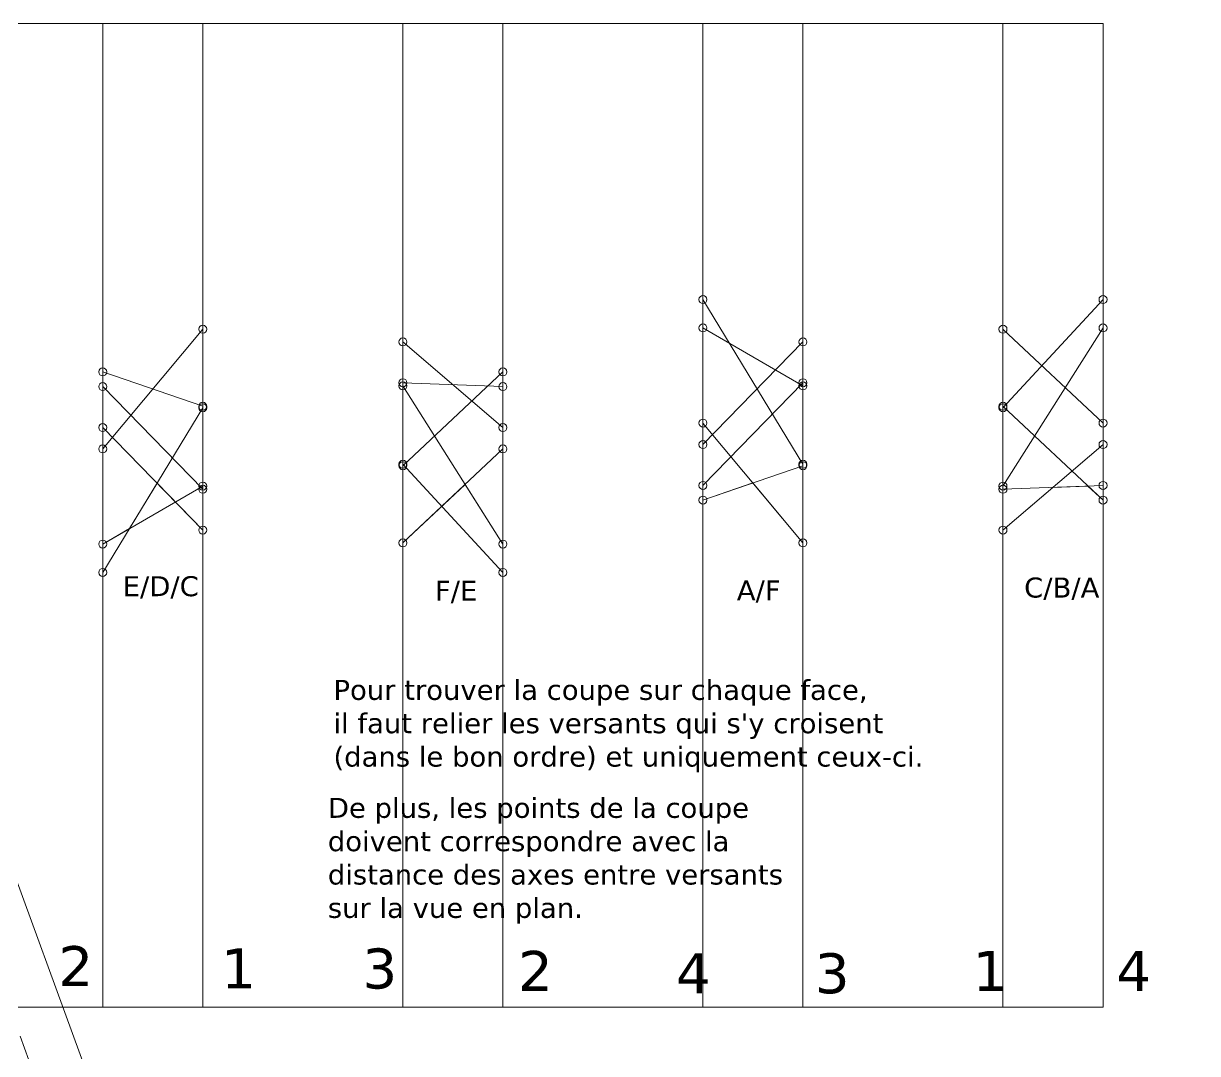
# Model space of a CAD drawing. Header units: millimetres. Extents: x -497 to 1243, y -686 to 1373.
# Drawn here: x 118 to 705, y 858 to 1373 of the extents above; entities that cross this region are included whole.
import ezdxf

# ---------------------------------------------------------------- set-up
doc = ezdxf.new("R2010")
doc.units = ezdxf.units.MM
doc.linetypes.add('DASHDOT', pattern=[25.4, 12.7, -6.3, 0.1, -6.3])
for name, color, linetype, lineweight, true_color in [('1_coupe_poinçon', 3, 'Continuous', 0, 0x00ff00), ('1_elevations_poinçon', 7, 'Continuous', 0, 0xffffff), ('1_rameneret_A_poinçon', 7, 'Continuous', 0, 0xffffff), ('1_rameneret_B_poinçon', 7, 'Continuous', 0, 0xffffff), ('1_rameneret_C_poinçon', 7, 'Continuous', 0, 0xffffff), ('1_rameneret_D_poinçon', 7, 'Continuous', 0, 0xffffff), ('1_rameneret_E_poinçon', 7, 'Continuous', 0, 0xffffff), ('1_rameneret_F_poinçon', 7, 'Continuous', 0, 0xffffff), ('2_coupe_via_alignement', 7, 'Continuous', 0, 0xffffff)]:
    doc.layers.add(name, color=color, linetype=linetype, lineweight=lineweight, true_color=true_color)
doc.styles.add('textstyle28', font='')
doc.styles.add('textstyle53', font='')
doc.styles.add('textstyle54', font='')
doc.styles.add('textstyle55', font='')
doc.styles.add('textstyle56', font='')
doc.styles.add('textstyle57', font='')
doc.styles.add('textstyle58', font='')
doc.styles.add('textstyle59', font='')
doc.styles.add('textstyle89', font='')
doc.styles.add('textstyle90', font='')
doc.styles.add('textstyle91', font='')
doc.styles.add('textstyle92', font='')
doc.styles.add('textstyle93', font='')
doc.styles.add('textstyle94', font='')
doc.styles.get('textstyle28').set_extended_font_data('DejaVu Sans')
doc.styles.get('textstyle53').set_extended_font_data('DejaVu Sans')
doc.styles.get('textstyle54').set_extended_font_data('DejaVu Sans')
doc.styles.get('textstyle55').set_extended_font_data('DejaVu Sans')
doc.styles.get('textstyle56').set_extended_font_data('DejaVu Sans')
doc.styles.get('textstyle57').set_extended_font_data('DejaVu Sans')
doc.styles.get('textstyle58').set_extended_font_data('DejaVu Sans')
doc.styles.get('textstyle59').set_extended_font_data('DejaVu Sans')
doc.styles.get('textstyle89').set_extended_font_data('DejaVu Sans')
doc.styles.get('textstyle90').set_extended_font_data('DejaVu Sans')
doc.styles.get('textstyle91').set_extended_font_data('DejaVu Sans')
doc.styles.get('textstyle92').set_extended_font_data('DejaVu Sans')
doc.styles.get('textstyle93').set_extended_font_data('DejaVu Sans')
doc.styles.get('textstyle94').set_extended_font_data('DejaVu Sans')

msp = doc.modelspace()

# ---------------------------------------------------------------- linework, layer by layer
at = {"layer": '1_coupe_poinçon'}
for p, q in [((171.41, 1120.15), (185.21, 1142.89)), ((185.21, 1142.89), (208.09, 1119.44)), ((308.09, 1113.04), (339.22, 1142.28)), ((339.22, 1142.28), (358.09, 1112.44)), ((458.09, 1134.38), (483.09, 1142.98)), ((483.09, 1142.98), (508.09, 1113.04)), ((608.09, 1119.44), (633.05, 1140.79)), ((633.05, 1140.79), (650.56, 1141.45)), ((650.56, 1141.45), (658.09, 1134.38)), ((171.41, 1120.15), (158.09, 1112.44))]:
    msp.add_line(p, q, dxfattribs=at)
at = {"layer": '1_elevations_poinçon'}
for p, q in [((58.09, 1372.69), (658.09, 1372.69)), ((158.09, 880.98), (158.09, 1372.69)), ((208.09, 880.98), (208.09, 1372.69)), ((308.09, 880.98), (308.09, 1372.69)), ((358.09, 880.98), (358.09, 1372.69)), ((458.09, 880.98), (458.09, 1372.69)), ((508.09, 880.98), (508.09, 1372.69)), ((608.09, 880.98), (608.09, 1372.69)), ((658.09, 880.98), (658.09, 1372.69))]:
    msp.add_line(p, q, dxfattribs=at)
at = {"layer": '1_elevations_poinçon', "color": 1, "true_color": 0xff0000}
msp.add_line((58.09, 880.98), (658.09, 880.98), dxfattribs=at)
at = {"layer": '1_rameneret_A_poinçon'}
for p, q in [((158.09, 1198.52), (208.09, 1181.33)), ((308.09, 1151.57), (358.09, 1198.52)), ((608.09, 1181.33), (658.09, 1134.38)), ((458.09, 1134.38), (508.09, 1151.57))]:
    msp.add_line(p, q, dxfattribs=at)
for centre in [(158.09, 1198.52), (358.09, 1198.52), (208.09, 1181.33), (608.09, 1181.33), (308.09, 1151.57), (508.09, 1151.57), (458.09, 1134.38), (658.09, 1134.38)]:
    msp.add_circle(centre, 2, dxfattribs=at)
at = {"layer": '1_rameneret_B_poinçon'}
for p, q in [((308.09, 1193.05), (358.09, 1191.17)), ((458.09, 1141.73), (508.09, 1193.05)), ((158.09, 1191.17), (208.09, 1139.85)), ((608.09, 1139.85), (658.09, 1141.73))]:
    msp.add_line(p, q, dxfattribs=at)
for centre in [(158.09, 1191.17), (308.09, 1193.05), (358.09, 1191.17), (508.09, 1193.05), (208.09, 1139.85), (458.09, 1141.73), (608.09, 1139.85), (658.09, 1141.73)]:
    msp.add_circle(centre, 2, dxfattribs=at)
at = {"layer": '1_rameneret_C_poinçon'}
for p, q in [((308.09, 1213.46), (358.09, 1170.7)), ((458.09, 1162.2), (508.09, 1213.46)), ((158.09, 1170.7), (208.09, 1119.44)), ((608.09, 1119.44), (658.09, 1162.2))]:
    msp.add_line(p, q, dxfattribs=at)
for centre in [(308.09, 1213.46), (508.09, 1213.46), (158.09, 1170.7), (358.09, 1170.7), (458.09, 1162.2), (658.09, 1162.2), (208.09, 1119.44), (608.09, 1119.44)]:
    msp.add_circle(centre, 2, dxfattribs=at)
at = {"layer": '1_rameneret_D_poinçon'}
for p, q in [((458.09, 1234.68), (508.09, 1152.35)), ((608.09, 1180.55), (658.09, 1234.68)), ((158.09, 1098.22), (208.09, 1180.55)), ((308.09, 1152.35), (358.09, 1098.22))]:
    msp.add_line(p, q, dxfattribs=at)
for centre in [(458.09, 1234.68), (658.09, 1234.68), (208.09, 1180.55), (608.09, 1180.55), (308.09, 1152.35), (508.09, 1152.35), (158.09, 1098.22), (358.09, 1098.22)]:
    msp.add_circle(centre, 2, dxfattribs=at)
at = {"layer": '1_rameneret_E_poinçon'}
for p, q in [((458.09, 1220.46), (508.09, 1191.51)), ((608.09, 1141.39), (658.09, 1220.46)), ((308.09, 1191.51), (358.09, 1112.44)), ((158.09, 1112.44), (208.09, 1141.39))]:
    msp.add_line(p, q, dxfattribs=at)
for centre in [(458.09, 1220.46), (658.09, 1220.46), (308.09, 1191.51), (508.09, 1191.51), (208.09, 1141.39), (608.09, 1141.39), (158.09, 1112.44), (358.09, 1112.44)]:
    msp.add_circle(centre, 2, dxfattribs=at)
at = {"layer": '1_rameneret_F_poinçon'}
for p, q in [((158.09, 1159.99), (208.09, 1219.86)), ((608.09, 1219.86), (658.09, 1172.91)), ((458.09, 1172.91), (508.09, 1113.04)), ((308.09, 1113.04), (358.09, 1159.99))]:
    msp.add_line(p, q, dxfattribs=at)
for centre in [(208.09, 1219.86), (608.09, 1219.86), (458.09, 1172.91), (658.09, 1172.91), (158.09, 1159.99), (358.09, 1159.99), (308.09, 1113.04), (508.09, 1113.04)]:
    msp.add_circle(centre, 2, dxfattribs=at)
at = {"layer": '2_coupe_via_alignement'}
msp.add_line((0.62, 1256.6), (705.33, -668.47), dxfattribs=at)
at = {"layer": '2_coupe_via_alignement', "linetype": 'DASHDOT'}
msp.add_line((-22.86, 1248.01), (681.85, -677.06), dxfattribs=at)

# ---------------------------------------------------------------- texts
at = {"layer": '1_coupe_poinçon', "char_height": 4, "attachment_point": 1}
for s, insert, style in [('\\H10;E/D/C', (168.04, 1096.37), 'textstyle92'), ('\\H10;F/E', (324.14, 1094.13), 'textstyle91'), ('\\H10;A/F', (475.03, 1094.33), 'textstyle93'), ('\\H10;C/B/A', (618.66, 1095.69), 'textstyle94'), ("\\H10;Pour trouver la coupe sur chaque face,\\Pil faut relier les versants qui s'y croisent\\P(dans le bon ordre) et uniquement ceux-ci.", (273.41, 1044.53), 'textstyle90'), ('\\H10;De plus, les points de la coupe\\Pdoivent correspondre avec la\\Pdistance des axes entre versants\\Psur la vue en plan.', (270.59, 985.56), 'textstyle89')]:
    msp.add_mtext(s, dxfattribs=dict(at, insert=insert, style=style))
at = {"layer": '1_elevations_poinçon', "char_height": 4, "attachment_point": 1}
for s, insert, style in [('\\H20;2', (135.89, 911.44), 'textstyle28'), ('\\H20;1', (217.25, 910.25), 'textstyle53'), ('\\H20;3', (287.84, 910.25), 'textstyle54'), ('\\H20;2', (365.61, 909.05), 'textstyle55'), ('\\H20;4', (444.57, 907.86), 'textstyle56'), ('\\H20;3', (513.96, 907.86), 'textstyle57'), ('\\H20;1', (592.92, 909.05), 'textstyle58'), ('\\H20;4', (664.71, 909.05), 'textstyle59')]:
    msp.add_mtext(s, dxfattribs=dict(at, insert=insert, style=style))

doc.saveas('drawing.dxf')
